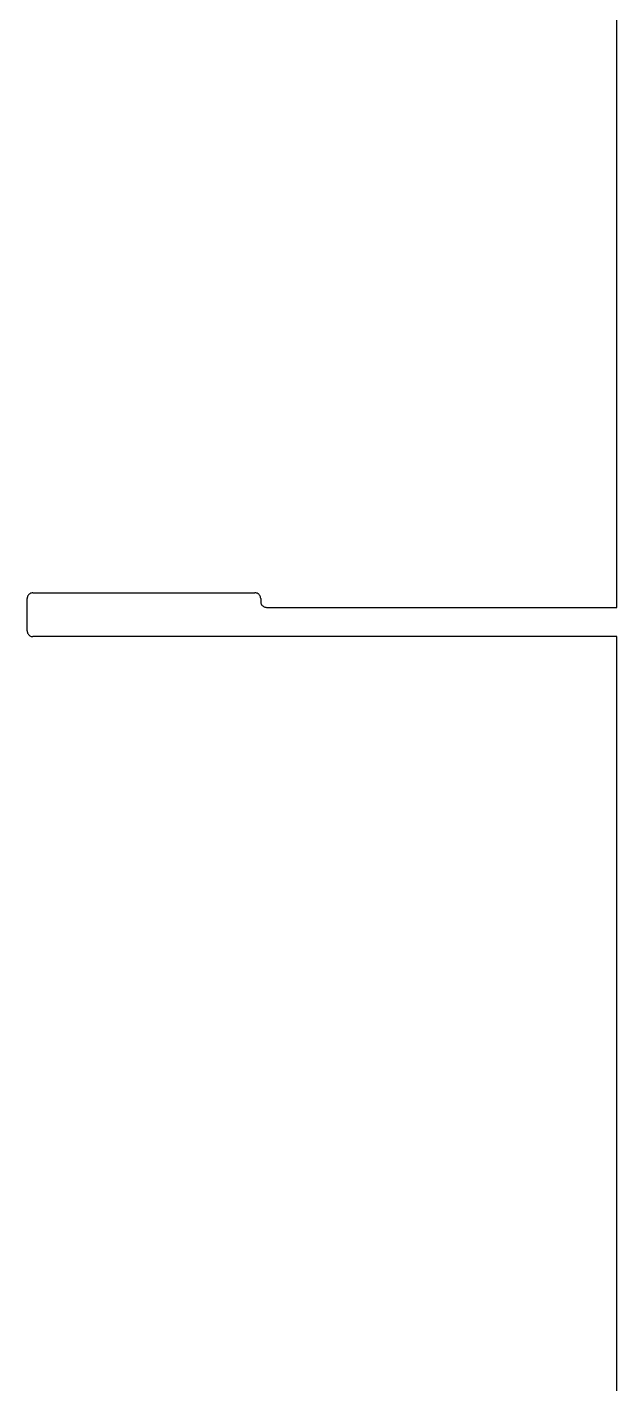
# Model space of a CAD drawing. Extents: x -180 to 180, y -173 to 173.
# Drawn here: x 51.68 to 71.88, y 35.43 to 81.86 of the extents above; entities that cross this region are included whole.
import ezdxf

# ---------------------------------------------------------------- set-up
doc = ezdxf.new("R2010")
doc.units = 0
doc.header["$MEASUREMENT"] = 0
doc.layers.get('0').update_dxf_attribs({"linetype": 'CONTINUOUS'})

msp = doc.modelspace()

# ---------------------------------------------------------------- linework, layer by layer
for p, q in [((71.885, 62), (71.885, 100)), ((51.687, 62.328), (51.685, 62.3)), ((51.685, 61.2), (51.685, 62.3)), ((51.693, 62.356), (51.687, 62.328)), ((51.703, 62.383), (51.693, 62.356)), ((51.716, 62.408), (51.703, 62.383)), ((51.734, 62.431), (51.716, 62.408)), ((51.754, 62.451), (51.734, 62.431)), ((51.777, 62.468), (51.754, 62.451)), ((51.802, 62.482), (51.777, 62.468)), ((51.828, 62.492), (51.802, 62.482)), ((51.856, 62.498), (51.828, 62.492)), ((51.885, 62.5), (51.856, 62.498)), ((51.885, 62.5), (59.485, 62.5)), ((59.513, 62.498), (59.485, 62.5)), ((59.541, 62.492), (59.513, 62.498)), ((59.568, 62.482), (59.541, 62.492)), ((59.593, 62.468), (59.568, 62.482)), ((59.616, 62.451), (59.593, 62.468)), ((59.636, 62.431), (59.616, 62.451)), ((59.653, 62.408), (59.636, 62.431)), ((59.667, 62.383), (59.653, 62.408)), ((59.677, 62.356), (59.667, 62.383)), ((59.683, 62.328), (59.677, 62.356)), ((59.685, 62.3), (59.683, 62.328)), ((59.685, 62.3), (59.685, 62.2)), ((59.685, 62.2), (59.687, 62.172)), ((59.687, 62.172), (59.693, 62.144)), ((59.693, 62.144), (59.703, 62.117)), ((59.703, 62.117), (59.716, 62.092)), ((59.716, 62.092), (59.734, 62.069)), ((59.734, 62.069), (59.754, 62.049)), ((59.754, 62.049), (59.777, 62.032)), ((59.777, 62.032), (59.802, 62.018)), ((59.802, 62.018), (59.828, 62.008)), ((59.828, 62.008), (59.856, 62.002)), ((59.856, 62.002), (59.885, 62)), ((59.885, 62), (71.885, 62)), ((51.685, 61.2), (51.687, 61.172)), ((51.687, 61.172), (51.693, 61.144)), ((51.693, 61.144), (51.703, 61.117)), ((51.703, 61.117), (51.716, 61.092)), ((51.716, 61.092), (51.734, 61.069)), ((51.734, 61.069), (51.754, 61.049)), ((51.754, 61.049), (51.777, 61.032)), ((51.777, 61.032), (51.802, 61.018)), ((51.802, 61.018), (51.828, 61.008)), ((51.828, 61.008), (51.856, 61.002)), ((51.856, 61.002), (51.885, 61)), ((71.885, 61), (51.885, 61)), ((71.885, 21), (71.885, 61))]:
    msp.add_line(p, q)

doc.saveas('drawing.dxf')
